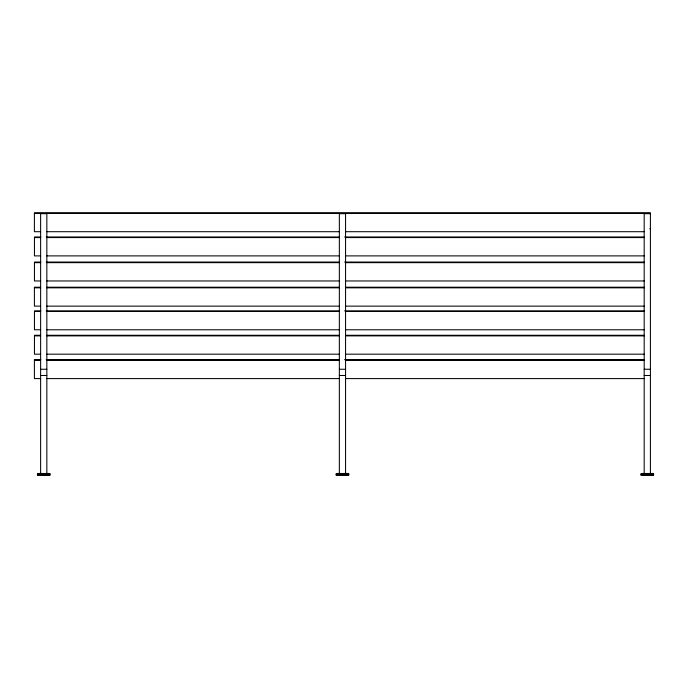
<?xml version="1.0" encoding="UTF-8"?>
<svg xmlns="http://www.w3.org/2000/svg" width="688" height="688" viewBox="0 0 688 688"><rect width="100%" height="100%" fill="white"/><g stroke="black" fill="none" stroke-linecap="round" stroke-linejoin="round"><path stroke-width="1.03" d="M34.4 213.4L650.409 213.4M650.409 213.693L644.192 213.693L644.192 473.507M649.833 228.743L650.409 228.743M40.626 231.701L34.4 231.701L34.4 212.79L650.409 212.79L650.409 473.507M46.844 231.701L339.347 231.701M345.565 231.701L644.192 231.701M40.893 236.973L34.452 236.973L34.452 255.893L40.626 255.893M46.259 236.973L339.236 236.973M344.602 236.973L644.028 236.973M34.452 237.584L40.626 237.584M46.844 237.584L339.347 237.584M345.565 237.584L644.192 237.584M46.844 255.893L339.347 255.893M345.565 255.893L644.192 255.893M40.893 262.051L34.452 262.051L34.452 280.962L40.626 280.962M46.259 262.051L339.236 262.051M344.602 262.051L644.028 262.051M34.452 262.661L40.626 262.661M46.844 262.661L339.347 262.661M345.565 262.661L644.192 262.661M46.844 280.962L339.347 280.962M345.565 280.962L644.192 280.962M40.626 287.214L34.4 287.214L34.4 306.134L40.626 306.134M46.844 287.214L339.072 287.214M345.514 287.214L644.192 287.214M34.4 287.825L40.626 287.825M46.844 287.825L339.347 287.825M345.565 287.825L644.192 287.825M46.844 306.134L339.347 306.134M345.565 306.134L644.192 306.134M40.893 310.864L34.452 310.864L34.452 329.776L40.626 329.776M46.259 310.864L339.236 310.864M344.602 310.864L644.028 310.864M34.452 311.475L40.626 311.475M46.844 311.475L339.347 311.475M345.565 311.475L644.192 311.475M46.844 329.776L339.347 329.776M345.565 329.776L644.192 329.776M40.626 335.271L34.452 335.271L34.452 354.182L40.626 354.182M46.844 335.271L339.072 335.271M345.514 335.271L644.192 335.271M34.452 335.882L40.626 335.882M46.844 335.882L339.347 335.882M345.565 335.882L644.192 335.882M46.844 354.182L339.347 354.182M345.565 354.182L644.192 354.182M40.841 359.678L34.4 359.678L34.4 378.589L40.626 378.589M46.208 359.678L339.184 359.678M344.55 359.678L643.977 359.678M34.4 360.288L40.626 360.288M46.844 360.288L339.347 360.288M345.565 360.288L644.192 360.288M40.626 369.258L46.844 369.258M339.347 369.258L345.565 369.258M644.192 369.258L650.409 369.258M40.626 375.485L46.844 375.485M339.347 375.485L345.565 375.485M644.192 375.485L650.461 375.502M46.844 378.589L339.347 378.589M345.565 378.589L644.192 378.589M38.365 473.482L49.252 473.482M337.094 473.482L347.982 473.482M641.93 473.482L652.826 473.482M38.21 473.507L41.34 473.482M46.13 473.507L49.252 473.482M336.939 473.507L339.906 473.507M344.851 473.507L347.982 473.482M641.775 473.507L644.751 473.507M649.696 473.507L652.826 473.482M49.88 475.064L37.436 475.064L37.436 473.894M653.445 473.894L653.445 475.064L641.001 475.064L641.001 473.894M348.601 473.894L348.601 475.064L336.157 475.064L336.157 473.894M345.565 473.507L345.565 213.693L339.347 213.693L339.347 473.507M46.844 473.507L46.844 213.693L40.626 213.693L40.626 473.507M50.035 473.869L37.591 473.869L37.591 475.038L50.035 475.038L50.035 473.869M348.756 473.869L336.312 473.869L336.312 475.038L348.756 475.038L348.756 473.869M653.6 473.869L641.156 473.869L641.156 475.038L653.6 475.038L653.6 473.869"/></g></svg>
